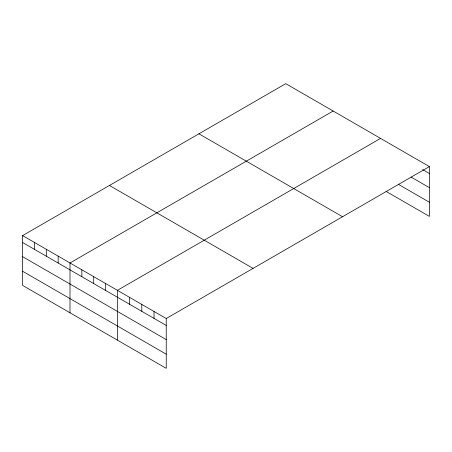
<?xml version="1.0" encoding="UTF-8"?>
<svg xmlns="http://www.w3.org/2000/svg" width="452" height="452" viewBox="0 0 452 452"><rect width="100%" height="100%" fill="white"/><g stroke="black" fill="none" stroke-linecap="round" stroke-linejoin="round"><path stroke-width="0.68" d="M429.4 166.59L285.766 83.665L22.6 235.605L22.6 285.41L166.234 368.335L166.234 318.53L429.4 166.59L429.4 216.395L386.059 191.371M333.164 111.034L69.998 262.974L69.998 312.773M380.567 138.397L117.396 290.337L117.396 340.136M422.688 169.619L429.4 173.495M411.088 177.082L429.4 187.653M398.268 184.263L429.4 202.236M198.92 133.809L342.554 216.734M109.446 185.467L253.08 268.392M22.6 235.605L166.234 318.53M22.6 242.509L166.234 325.434M22.6 256.668L166.234 339.593M22.6 271.251L166.234 354.176M154.025 311.484L154.025 318.389M141.815 304.433L141.815 311.338M129.605 297.388L129.605 304.286M105.548 283.494L105.548 290.399M93.7 276.652L93.7 283.557M81.846 269.81L81.846 276.714M58.15 256.131L58.15 263.036M46.302 249.289L46.302 256.194M34.448 242.447L34.448 249.351"/></g></svg>
